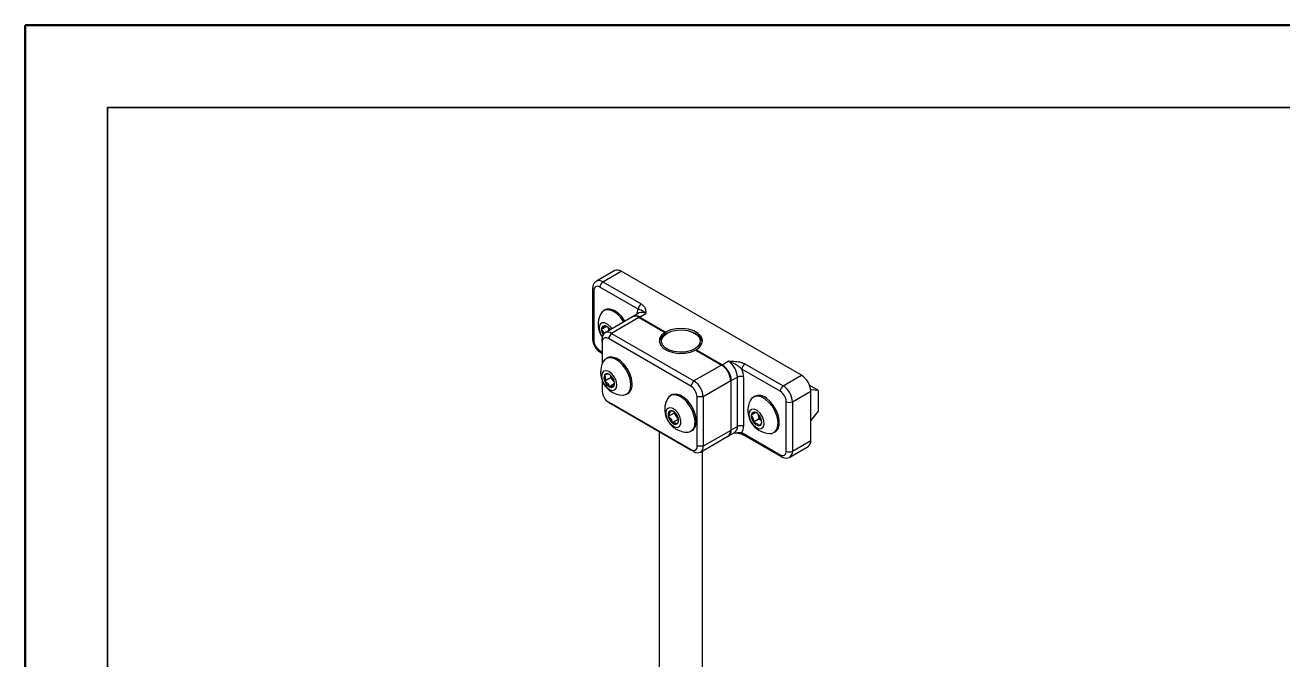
# Model space of a CAD drawing. Header units: millimetres. Extents: x 0 to 279, y 0 to 216.
# Drawn here: x 0 to 97, y 166.9 to 215.9 of the extents above; entities that cross this region are included whole.
import ezdxf

# ---------------------------------------------------------------- set-up
doc = ezdxf.new("R2010")
doc.units = ezdxf.units.MM
doc.layers.add('PAGE_BORDER', color=7, linetype='Continuous')

msp = doc.modelspace()

# ---------------------------------------------------------------- linework, layer by layer
at = {"color": 7, "linetype": 'Continuous', "lineweight": 50}
for p, q in [((0, 0), (0, 215.9)), ((0, 215.9), (279.4, 215.9))]:
    msp.add_line(p, q, dxfattribs=at)
at = {"color": 7, "linetype": 'Continuous', "lineweight": 25}
for p, q in [((45.48, 196.959), (44.066, 196.143)), ((44.566, 196.093), (45.98, 196.91)), ((44.566, 196.093), (47.521, 194.388)), ((59.887, 188.882), (45.98, 196.91)), ((43.761, 195.549), (43.761, 191.738)), ((43.859, 195.413), (43.859, 191.602)), ((47.285, 193.979), (44.331, 195.685)), ((44.717, 193.926), (44.62, 193.87)), ((46.848, 193.394), (44.726, 192.17)), ((47.347, 193.345), (45.226, 192.12)), ((47.366, 193.694), (46.895, 193.421)), ((47.347, 193.345), (49.352, 192.188)), ((47.395, 193.372), (47.866, 193.644)), ((49.398, 192.215), (47.395, 193.372)), ((44.845, 192.65), (44.453, 192.423)), ((44.939, 192.598), (45.034, 192.347)), ((44.99, 191.712), (45.226, 192.12)), ((45.226, 192.12), (51.59, 188.446)), ((49.352, 192.041), (49.352, 192.188)), ((49.398, 192.068), (49.398, 192.215)), ((49.516, 192.136), (49.398, 192.068)), ((51.755, 192.068), (51.637, 192.136)), ((44.519, 191.44), (44.519, 191.712)), ((44.519, 191.44), (44.519, 189.788)), ((51.354, 188.038), (44.99, 191.712)), ((44.4, 190.633), (44.519, 190.564)), ((44.906, 190.225), (44.809, 190.169)), ((51.707, 190.828), (53.711, 189.671)), ((53.759, 189.698), (51.755, 190.855)), ((51.755, 190.855), (51.755, 190.8)), ((53.711, 189.671), (51.59, 188.446)), ((53.759, 189.698), (54.23, 189.97)), ((58.237, 187.657), (55.282, 189.363)), ((55.518, 189.771), (58.473, 188.065)), ((44.519, 188.44), (44.519, 187.629)), ((45.158, 188.69), (44.704, 188.428)), ((45.445, 188.219), (45.065, 188)), ((45.152, 188.877), (45.158, 188.69)), ((45.158, 188.69), (45.449, 188.344)), ((51.354, 188.038), (51.59, 188.446)), ((54.419, 188.446), (52.297, 187.222)), ((54.419, 188.446), (54.419, 184.636)), ((54.466, 188.473), (54.937, 188.745)), ((54.466, 184.663), (54.466, 188.473)), ((54.937, 184.935), (54.937, 188.745)), ((55.409, 188.745), (55.409, 184.935)), ((58.473, 188.065), (59.887, 188.882)), ((46.392, 187.427), (46.489, 187.483)), ((49.856, 187.368), (49.758, 187.312)), ((56.267, 187.259), (56.17, 187.203)), ((59.18, 186.841), (60.594, 187.657)), ((61.183, 187.698), (60.512, 188.085)), ((61.183, 187.698), (60.588, 187.766)), ((60.594, 183.846), (60.594, 187.657)), ((61.183, 186.119), (61.183, 187.698)), ((44.99, 186.813), (51.354, 183.139)), ((45.226, 186.676), (44.99, 186.813)), ((51.59, 183.003), (45.226, 186.676)), ((52.297, 187.222), (51.826, 187.222)), ((51.826, 183.411), (51.826, 187.222)), ((52.297, 187.222), (52.297, 183.411)), ((58.708, 183.03), (58.708, 186.841)), ((59.18, 186.841), (59.18, 183.03)), ((50.063, 185.969), (49.609, 185.707)), ((50.363, 185.476), (49.91, 185.214)), ((50.079, 186.039), (50.063, 185.969)), ((50.063, 185.969), (50.363, 185.476)), ((50.363, 185.476), (50.402, 185.468)), ((56.359, 186.001), (56.004, 185.796)), ((56.625, 185.531), (56.171, 185.27)), ((56.502, 185.92), (56.625, 185.531)), ((56.625, 185.531), (56.805, 185.406)), ((56.816, 185.231), (56.811, 185.297)), ((60.594, 185.37), (61.183, 186.119)), ((48.91, 184.55), (48.91, 147.295)), ((51.342, 184.569), (51.439, 184.625)), ((54.419, 184.636), (52.297, 183.411)), ((54.259, 184.205), (54.73, 184.477)), ((54.466, 184.663), (54.937, 184.935)), ((55.282, 184.464), (58.237, 182.758)), ((57.753, 184.46), (57.85, 184.516)), ((52.297, 183.411), (51.826, 183.411)), ((52.09, 182.953), (54.211, 184.178)), ((55.351, 184.311), (58.306, 182.605)), ((58.973, 182.572), (60.387, 183.389)), ((59.18, 183.03), (60.594, 183.846)), ((51.59, 183.003), (51.354, 183.139)), ((52.243, 147.295), (52.243, 183.042))]:
    msp.add_line(p, q, dxfattribs=at)
at = {"color": 8, "linetype": 'Continuous', "lineweight": 25}
msp.add_line((44.331, 190.786), (44.519, 190.677), dxfattribs=at)
at = {"color": 7, "linetype": 'Continuous', "lineweight": 25, "flags": 128}
for points in [[(46.174, 193.006), (46.169, 193.015), (45.918, 193.36), (45.63, 193.641), (45.326, 193.838), (45.028, 193.935), (44.758, 193.926), (44.537, 193.811), (44.395, 193.628)], [(46.271, 193.062), (46.266, 193.071), (46.015, 193.416), (45.727, 193.697), (45.423, 193.894), (45.125, 193.991), (44.855, 193.982), (44.717, 193.926)], [(45.248, 192.471), (45.163, 192.591), (44.946, 192.805), (44.716, 192.924), (44.509, 192.93), (44.355, 192.822), (44.278, 192.616), (44.29, 192.344), (44.388, 192.047), (44.525, 191.815)], [(45.119, 192.397), (45.114, 192.405), (45.07, 192.465)], [(49.352, 192.188), (49.088, 191.968), (48.94, 191.716), (48.917, 191.449), (49.021, 191.189), (49.246, 190.956), (49.573, 190.767), (49.977, 190.637), (50.428, 190.577), (50.889, 190.59), (51.327, 190.676), (51.707, 190.828)], [(49.516, 192.137), (49.858, 192.284), (50.258, 192.37), (50.684, 192.388), (51.101, 192.336), (51.476, 192.217), (51.777, 192.043), (51.982, 191.827), (52.073, 191.586), (52.042, 191.34), (51.893, 191.109), (51.637, 190.912), (51.295, 190.764), (50.895, 190.678), (50.47, 190.661), (50.052, 190.713), (49.678, 190.831), (49.376, 191.005), (49.171, 191.222), (49.08, 191.462), (49.111, 191.708), (49.26, 191.939), (49.516, 192.137)], [(51.755, 190.855), (52.039, 191.074), (52.205, 191.33), (52.239, 191.604), (52.138, 191.871), (51.911, 192.112), (51.575, 192.305), (51.159, 192.436), (50.696, 192.495), (50.222, 192.475), (49.778, 192.379), (49.398, 192.215)], [(46.719, 188.202), (46.666, 188.58), (46.534, 188.973), (46.332, 189.354), (46.076, 189.693), (45.785, 189.966), (45.481, 190.152), (45.185, 190.238), (44.92, 190.217), (44.705, 190.091), (44.584, 189.927)], [(46.816, 188.258), (46.763, 188.636), (46.631, 189.029), (46.429, 189.41), (46.174, 189.749), (45.883, 190.022), (45.578, 190.209), (45.282, 190.294), (45.017, 190.273), (44.906, 190.225)], [(45.638, 188.166), (45.585, 188.455), (45.45, 188.748), (45.254, 189), (45.027, 189.173), (44.803, 189.24), (44.617, 189.192), (44.497, 189.035), (44.461, 188.793), (44.514, 188.504), (44.649, 188.211), (44.845, 187.959), (45.072, 187.787), (45.296, 187.719), (45.482, 187.768), (45.602, 187.925), (45.638, 188.166)], [(46.07, 187.353), (46.154, 187.355), (46.396, 187.429), (46.579, 187.605), (46.689, 187.869), (46.719, 188.202)], [(51.642, 185.026), (51.668, 185.362), (51.611, 185.741), (51.475, 186.134), (51.271, 186.514), (51.013, 186.85), (50.721, 187.12), (50.416, 187.301), (50.121, 187.382), (49.858, 187.356), (49.646, 187.225), (49.534, 187.069)], [(51.74, 185.082), (51.765, 185.418), (51.708, 185.797), (51.572, 186.191), (51.368, 186.57), (51.11, 186.907), (50.818, 187.176), (50.513, 187.358), (50.218, 187.438), (49.955, 187.412), (49.856, 187.368)], [(57.076, 187.052), (56.771, 187.216), (56.48, 187.277), (56.225, 187.231), (56.025, 187.081), (55.945, 186.961)], [(50.574, 185.141), (50.58, 185.403), (50.497, 185.699), (50.339, 185.983), (50.128, 186.212), (49.899, 186.351), (49.684, 186.379), (49.518, 186.292), (49.424, 186.104), (49.419, 185.842), (49.501, 185.546), (49.66, 185.262), (49.87, 185.033), (50.1, 184.894), (50.314, 184.866), (50.481, 184.952), (50.574, 185.141)], [(56.47, 186.156), (56.242, 186.263), (56.038, 186.256), (55.892, 186.136), (55.824, 185.921), (55.846, 185.645), (55.953, 185.348), (56.13, 185.076), (56.35, 184.871), (56.579, 184.764), (56.782, 184.771), (56.929, 184.891), (56.996, 185.106), (56.975, 185.382), (56.867, 185.679), (56.69, 185.951), (56.47, 186.156)], [(57.431, 184.387), (57.575, 184.396), (57.805, 184.495), (57.972, 184.693), (58.065, 184.975), (58.075, 185.321), (58.003, 185.705), (57.853, 186.098), (57.638, 186.471), (57.372, 186.797), (57.076, 187.052)], [(57.85, 184.516), (57.902, 184.551), (58.07, 184.749), (58.162, 185.031), (58.172, 185.377), (58.1, 185.761), (57.95, 186.154), (57.735, 186.528), (57.469, 186.854), (57.173, 187.108)], [(55.351, 184.311), (55.351, 184.311), (55.347, 184.313)]]:
    msp.add_lwpolyline(points, dxfattribs=at)
at = {"color": 7, "linetype": 'Continuous', "lineweight": 25}
for centre, radius, start, end in [((45.688, 196.501), 0.503, 54.38242, 114.30712), ((44.842, 195.662), 0.512, 122.60548, 177.39452), ((44.146, 195.459), 0.291, 50.79671, 189.21404), ((47.797, 193.956), 0.512, 122.60548, 177.39452), ((45.959, 192.815), 1.762, 152.51929, 215.42473), ((47.055, 192.936), 0.503, 54.38242, 114.30712), ((47.107, 192.999), 0.471, 52.35511, 120.00073), ((44.7, 192.46), 0.25, 98.87832, 188.45389), ((45.306, 192.45), 0.853, 181.81583, 211.50867), ((44.95, 191.782), 0.437, 50.79671, 189.21404), ((44.62, 192.172), 0.537, 33.10235, 85.52245), ((44.883, 191.649), 1.025, 182.60548, 237.39452), ((44.806, 191.486), 0.291, 50.79671, 189.21404), ((49.757, 191.287), 0.86, 114.66472, 168.2731), ((51.366, 191.263), 0.895, 12.8487, 64.20153), ((46.147, 189.114), 1.762, 152.51929, 267.47533), ((52.883, 188.376), 1.537, 2.60548, 57.39452), ((52.93, 188.403), 1.537, 2.60548, 57.39452), ((53.402, 188.676), 1.537, 2.60548, 57.39452), ((55.794, 189.339), 0.512, 122.60548, 177.39452), ((53.673, 188.712), 1.736, 1.10815, 22.02116), ((45.197, 188.684), 0.556, 156.29662, 207.48509), ((44.886, 188.765), 0.245, 53.04116, 144.09054), ((45.512, 188.743), 0.867, 201.30641, 238.99221), ((44.587, 188.217), 0.867, 21.30641, 58.99221), ((44.901, 188.275), 0.556, 336.29662, 27.48509), ((46.049, 188.125), 0.779, 304.42299, 9.83896), ((50.762, 187.152), 1.537, 2.60548, 57.39452), ((55.173, 188.291), 0.512, 62.60967, 117.39033), ((59.059, 187.587), 1.537, 2.60548, 57.39452), ((45.543, 187.676), 1.025, 182.60548, 237.39452), ((45.212, 188.195), 0.245, 233.04116, 324.09054), ((50.802, 187.175), 1.025, 2.60548, 57.39452), ((56.606, 186.503), 0.828, 46.8592, 114.19845), ((58.749, 187.634), 0.512, 122.60548, 177.39452), ((57.685, 186.794), 1.025, 2.60548, 57.39452), ((57.645, 186.771), 1.537, 2.60548, 57.39452), ((51.097, 186.256), 1.762, 152.51929, 230.06689), ((57.508, 186.147), 1.762, 152.51929, 267.47533), ((58.944, 187.295), 0.512, 242.60967, 297.39033), ((49.964, 185.843), 0.38, 134.22174, 201.0135), ((50.529, 185.93), 0.947, 193.59283, 229.08661), ((49.836, 185.808), 0.336, 41.38808, 114.1046), ((49.469, 185.315), 0.947, 13.59283, 49.08661), ((50.034, 185.402), 0.38, 314.22174, 21.0135), ((56.237, 185.807), 0.233, 88.45609, 182.69644), ((56.836, 185.77), 0.832, 178.2086, 216.9754), ((56.131, 185.446), 0.604, 31.00686, 79.33277), ((55.985, 185.257), 0.832, 358.2086, 36.9754), ((50.162, 185.437), 0.336, 221.38808, 294.1046), ((51.097, 186.256), 1.762, 230.06689, 267.47533), ((51.045, 185.096), 0.601, 267.53739, 353.28301), ((51.104, 185.173), 0.642, 301.42141, 351.88075), ((53.943, 184.575), 0.48, 304.05635, 7.25583), ((53.985, 184.607), 0.483, 300.99119, 6.65506), ((55.173, 184.48), 0.512, 62.60967, 117.39033), ((54.591, 184.901), 0.818, 327.6508, 2.35148), ((56.689, 185.581), 0.604, 211.00686, 259.33277), ((56.583, 185.22), 0.233, 268.45609, 2.69644), ((51.538, 183.364), 0.291, 230.79671, 9.21404), ((51.866, 183.341), 0.437, 230.79671, 9.21404), ((60.104, 183.792), 0.493, 305.01333, 6.29885), ((58.421, 182.983), 0.291, 230.79671, 9.21404), ((58.944, 183.485), 0.512, 242.60967, 297.39033)]:
    msp.add_arc(centre, radius, start, end, dxfattribs=at)
at = {"color": 8, "linetype": 'Continuous', "lineweight": 25}
for centre, radius, start, end in [((44.275, 195.697), 0.492, 53.67239, 115.34027), ((43.921, 195.56), 0.16, 184.03915, 247.26269), ((47.95, 193.553), 0.79, 147.35579, 178.41963), ((47.573, 193.235), 0.503, 54.38242, 114.30712), ((43.928, 191.755), 0.168, 185.6948, 245.62534), ((44.489, 190.766), 0.16, 172.74417, 235.94365), ((54.447, 184.881), 0.493, 305.01333, 6.29885), ((55.451, 184.447), 0.17, 174.562, 232.23637), ((58.404, 182.741), 0.168, 174.38021, 234.29524), ((58.678, 182.981), 0.504, 306.0444, 5.59013)]:
    msp.add_arc(centre, radius, start, end, dxfattribs=at)
at = {"color": 7, "linetype": 'Continuous', "lineweight": 25}
for points, knots in [([(44.069, 196.134), (44.014, 196.098), (43.894, 196.02), (43.784, 195.808), (43.769, 195.639), (43.761, 195.549)], [0, 0, 0, 0, 0.283066, 0.61628, 1, 1, 1, 1]), ([(47.521, 194.388), (47.592, 194.336), (47.76, 194.214), (47.864, 193.95), (47.866, 193.753), (47.866, 193.645), (47.866, 193.644)], [0, 0, 0, 0, 0.247749, 0.586729, 0.997819, 1, 1, 1, 1]), ([(47.866, 193.644), (47.865, 193.645), (47.85, 193.663), (47.76, 193.762), (47.611, 193.873), (47.464, 193.939), (47.334, 193.968), (47.285, 193.979)], [0, 0, 0, 0, 0.0029641, 0.0850509, 0.4797289, 0.8057255, 1, 1, 1, 1]), ([(44.662, 192.707), (44.661, 192.697), (44.658, 192.67), (44.619, 192.599), (44.534, 192.504), (44.472, 192.442), (44.453, 192.423)], [0, 0, 0, 0, 0.180942, 0.506293, 0.843975, 1, 1, 1, 1]), ([(44.453, 192.423), (44.507, 192.362), (44.595, 192.263), (44.625, 192.121), (44.637, 192.067)], [0, 0, 0, 0, 0.614584, 1, 1, 1, 1]), ([(44.911, 192.618), (44.876, 192.638), (44.802, 192.677), (44.709, 192.697), (44.662, 192.707)], [0, 0, 0, 0, 0.491544, 1, 1, 1, 1]), ([(43.761, 191.738), (43.764, 191.682), (43.772, 191.527), (43.853, 191.265), (44.014, 190.978), (44.205, 190.761), (44.345, 190.669), (44.4, 190.633)], [0, 0, 0, 0, 0.134179, 0.3688, 0.604259, 0.843978, 1, 1, 1, 1]), ([(54.23, 189.97), (54.231, 189.97), (54.419, 189.97), (54.761, 189.969), (55.217, 189.909), (55.429, 189.812), (55.518, 189.771)], [0, 0, 0, 0, 0.002181, 0.413271, 0.752251, 1, 1, 1, 1]), ([(55.282, 189.363), (55.223, 189.414), (55.065, 189.551), (54.74, 189.758), (54.443, 189.903), (54.263, 189.961), (54.231, 189.97), (54.23, 189.97)], [0, 0, 0, 0, 0.1942745, 0.5202711, 0.9149491, 0.9970359, 1, 1, 1, 1]), ([(45.034, 188.96), (45.008, 188.967), (44.965, 188.978), (44.824, 188.949), (44.73, 188.921), (44.688, 188.908)], [0, 0, 0, 0, 0.439117, 0.751367, 1, 1, 1, 1]), ([(44.688, 188.908), (44.7, 188.887), (44.733, 188.828), (44.761, 188.7), (44.74, 188.548), (44.713, 188.457), (44.704, 188.428)], [0, 0, 0, 0, 0.180942, 0.506293, 0.843975, 1, 1, 1, 1]), ([(44.704, 188.428), (44.78, 188.38), (44.91, 188.3), (45.02, 188.136), (45.051, 188.042), (45.065, 188)], [0, 0, 0, 0, 0.4391165, 0.7513669, 1, 1, 1, 1]), ([(45.411, 188.052), (45.42, 188.081), (45.446, 188.168), (45.452, 188.251), (45.456, 188.306)], [0, 0, 0, 0, 0.333747, 1, 1, 1, 1]), ([(45.065, 188), (45.139, 188.021), (45.265, 188.058), (45.369, 188.066), (45.398, 188.056), (45.411, 188.052)], [0, 0, 0, 0, 0.4391165, 0.7513669, 1, 1, 1, 1]), ([(49.699, 186.115), (49.705, 186.098), (49.721, 186.051), (49.718, 185.944), (49.667, 185.813), (49.623, 185.732), (49.609, 185.707)], [0, 0, 0, 0, 0.180942, 0.506293, 0.843975, 1, 1, 1, 1]), ([(49.609, 185.707), (49.677, 185.65), (49.792, 185.554), (49.88, 185.368), (49.9, 185.261), (49.91, 185.214)], [0, 0, 0, 0, 0.439117, 0.751367, 1, 1, 1, 1]), ([(50.027, 186.066), (50.011, 186.078), (49.971, 186.108), (49.845, 186.12), (49.744, 186.117), (49.699, 186.115)], [0, 0, 0, 0, 0.270783, 0.676747, 1, 1, 1, 1]), ([(50.299, 185.13), (50.313, 185.155), (50.356, 185.235), (50.404, 185.349), (50.402, 185.413), (50.402, 185.436)], [0, 0, 0, 0, 0.225959, 0.714996, 1, 1, 1, 1]), ([(56.243, 186.04), (56.233, 186.019), (56.216, 185.983), (56.113, 185.886), (56.037, 185.824), (56.004, 185.796)], [0, 0, 0, 0, 0.439117, 0.751367, 1, 1, 1, 1]), ([(56.004, 185.796), (56.052, 185.735), (56.135, 185.63), (56.176, 185.432), (56.172, 185.319), (56.171, 185.27)], [0, 0, 0, 0, 0.439117, 0.751367, 1, 1, 1, 1]), ([(56.458, 185.951), (56.422, 185.972), (56.356, 186.009), (56.278, 186.031), (56.243, 186.04)], [0, 0, 0, 0, 0.562751, 1, 1, 1, 1]), ([(49.91, 185.214), (49.99, 185.216), (50.126, 185.219), (50.247, 185.178), (50.283, 185.145), (50.299, 185.13)], [0, 0, 0, 0, 0.439117, 0.751367, 1, 1, 1, 1]), ([(54.69, 184.454), (54.766, 184.45), (54.933, 184.44), (55.151, 184.396), (55.301, 184.342), (55.341, 184.315), (55.349, 184.31)], [0, 0, 0, 0, 0.302475, 0.664575, 0.93278, 1, 1, 1, 1]), ([(56.171, 185.27), (56.205, 185.26), (56.3, 185.232), (56.443, 185.162), (56.533, 185.067), (56.567, 185.006), (56.577, 184.987)], [0, 0, 0, 0, 0.1809422, 0.5062926, 0.8439745, 1, 1, 1, 1]), ([(56.577, 184.987), (56.636, 185.036), (56.736, 185.12), (56.802, 185.196), (56.812, 185.22), (56.816, 185.231)], [0, 0, 0, 0, 0.439117, 0.751367, 1, 1, 1, 1]), ([(58.306, 182.605), (58.357, 182.579), (58.484, 182.514), (58.696, 182.486), (58.883, 182.509), (58.956, 182.57), (58.97, 182.581)], [0, 0, 0, 0, 0.239829, 0.590426, 0.922726, 1, 1, 1, 1])]:
    msp.add_open_spline(points, degree=3, knots=knots, dxfattribs=at)
at = {"color": 8, "linetype": 'Continuous', "lineweight": 25}
msp.add_open_spline([(54.706, 184.463), (54.725, 184.461), (54.864, 184.446), (55.064, 184.483), (55.223, 184.469), (55.282, 184.464)], degree=3, knots=[0, 0, 0, 0, 0.088405, 0.659601, 1, 1, 1, 1], dxfattribs=at)
at = {"layer": 'PAGE_BORDER', "lineweight": 35}
for p, q in [((6.35, 209.55), (273.05, 209.55)), ((6.35, 6.35), (6.35, 209.55))]:
    msp.add_line(p, q, dxfattribs=at)

doc.saveas('drawing.dxf')
